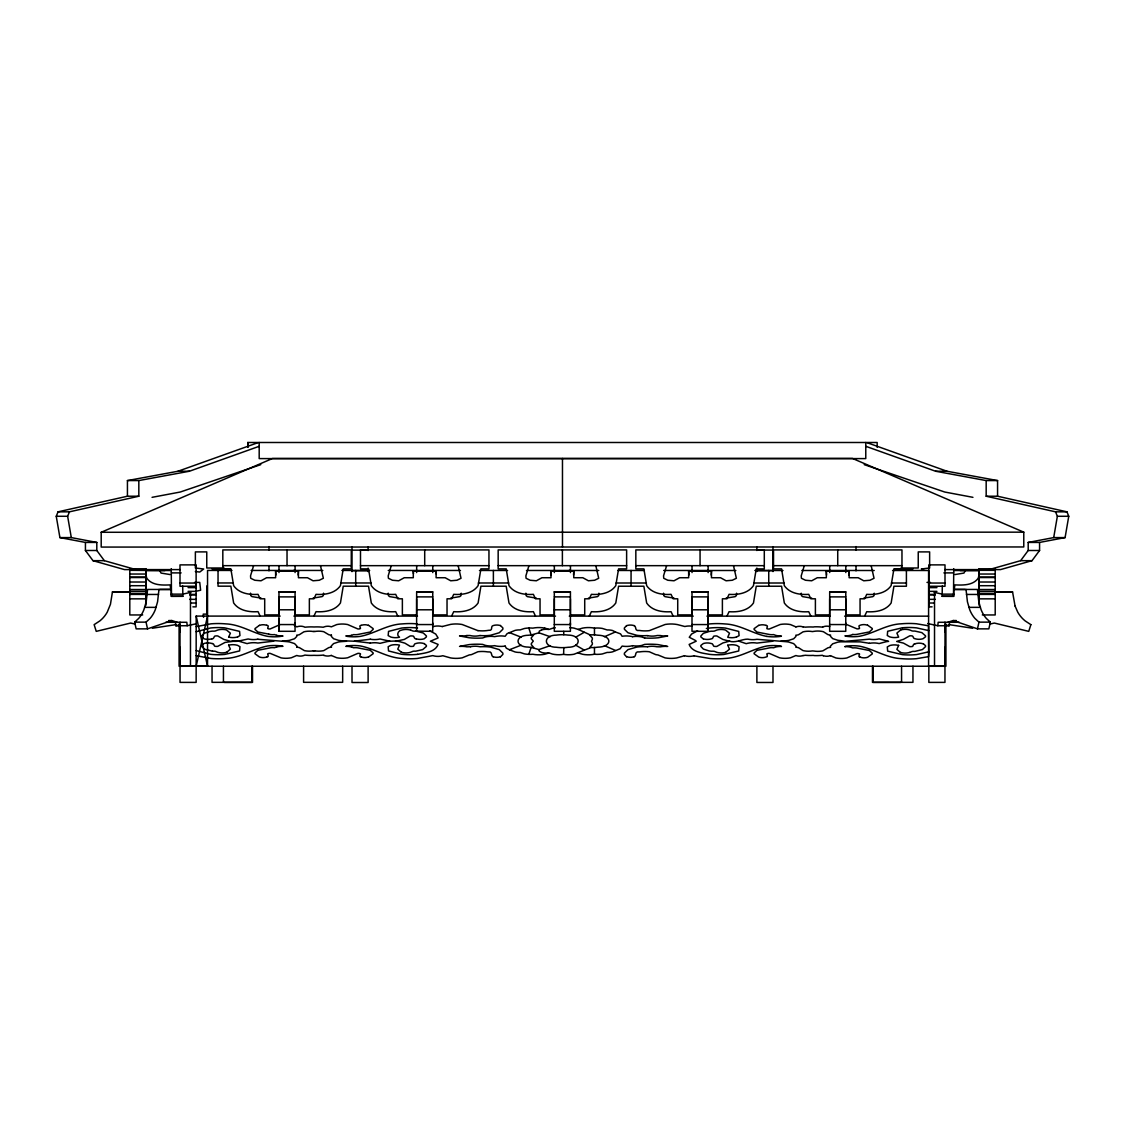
<?xml version="1.0" encoding="UTF-8"?>
<svg xmlns="http://www.w3.org/2000/svg" width="1125" height="1125" viewBox="0 0 1125 1125"><rect width="100%" height="100%" fill="white"/><g stroke="black" fill="none" stroke-linecap="round" stroke-linejoin="round"><path stroke-width="1.5" d="M129.797 568.828L129.797 614.953L142.678 614.953M145.898 605.292L145.898 591.188M280.167 616.092L196.186 616.092L196.144 682.397L180.042 682.383L180.042 647.269M180 650.63L180.07 666.281L207.534 666.197L207.548 570.431L231.975 570.445M218.039 570.445L218.039 586.181L230.85 586.181L233.634 602.944C238.964 610.706 249.244 612.281 258.019 611.648L260.156 616.092M247.809 442.491L247.809 447.314L247.809 442.491L877.163 442.491L877.163 447.314M268.988 550.041L268.988 546.581M278.944 631.294L278.972 591.891L295.073 591.905L295.045 631.308L278.944 631.294L278.958 618.652M278.986 572.555L279 565.636M295.087 572.569L295.102 565.65M303.609 666.211L303.595 682.327L342.661 682.327L342.661 666.211M355.711 586.195L355.711 570.445M415.645 631.139L432.717 631.308L432.745 591.905L416.644 591.891L416.616 631.294L423.309 633.009L426.361 635.906A2.067 2.067 0 0 1 426.333 636.961L424.195 638.789A13.57 13.57 0 0 1 416.18 638.817M416.658 572.555L416.672 565.636M432.759 572.569L432.773 565.65M493.383 586.209L493.383 570.459M554.316 591.891L554.302 631.294L570.403 631.308L570.431 591.905L554.316 591.891L570.431 591.905M554.344 572.555L554.344 565.636M570.445 572.569L570.445 565.65M563.78 647.634A41.752 41.752 0 0 1 556.383 647.255C543.066 647.212 543.066 635.161 556.383 635.119A41.752 41.752 0 0 1 563.78 634.739A40.655 40.655 0 0 1 567.97 635.091C581.541 635.048 581.555 647.339 567.97 647.283A40.655 40.655 0 0 1 563.78 647.634L563.625 654.37A30.023 30.023 0 0 0 574.045 654.244L590.962 647.55A47.602 47.602 0 0 0 594.464 647.494A44.227 44.227 0 0 0 597.853 647.17C612.492 646.889 612.492 635.498 597.853 635.217A44.227 44.227 0 0 0 594.464 634.894L594.464 628.116A31.753 31.753 0 0 0 582.595 628.102L578.166 629.423L574.059 628.13A30.023 30.023 0 0 0 569.644 627.652M631.055 586.223L631.069 570.473M692.016 591.891L691.987 631.294L708.089 631.308L708.117 591.905L692.016 591.891L708.117 591.905M692.03 572.555L692.03 565.636M708.089 631.308L708.089 616.613M708.131 572.569L708.131 565.65M768.741 586.237L768.741 570.487M829.688 591.891L829.659 631.294L845.761 631.308L845.789 591.905L829.688 591.891L845.789 591.905M829.702 572.555L829.702 565.636M845.803 572.569L845.803 565.65M856.013 570.839L856.013 565.636M873.098 666.239L873.098 682.341L912.952 682.341L912.952 666.239M901.561 682.341L901.561 666.239M906.412 570.487L906.412 586.237L893.925 586.237L891.141 603C885.811 610.763 875.531 612.337 866.756 611.705L864.619 616.148M928.589 666.267L928.589 570.502L892.561 570.487M844.959 646.594L846.478 646.13A49.092 49.092 0 0 1 859.514 646.172C873.844 648.942 886.43 658.069 901.336 658.645A87.623 87.623 0 0 0 916.284 658.702L928.589 656.648L928.786 651.811L928.589 625.809L916.298 623.742A87.623 87.623 0 0 0 901.35 623.798C886.43 624.375 873.844 633.488 859.514 636.272A48.642 48.642 0 0 1 845.353 636.131L844.959 635.836A21.909 21.909 0 0 0 850.598 635.273L852.778 634.486M932.105 606.853L928.884 606.853L928.884 564.877L945 564.877L945 586.266L928.884 586.266M944.958 647.269L944.958 682.383L928.842 682.397L928.842 666.281L944.944 666.281L945 650.63M947.784 622.28L953.142 620.55L977.47 628.861L988.847 628.861L990.352 622.139L986.316 618.413A30.361 21.473 -90 0 1 981.098 609.722L978.806 601.805L977.414 589.458L953.747 589.444L953.747 596.348L942.131 596.292L942.314 585.97M295.045 624.741L295.059 623.011M432.731 624.741L432.731 623.011M570.403 624.741L570.403 623.011M708.089 624.741L708.089 623.011M845.761 624.741L845.761 623.011M180 631.828L180.056 622.195M182.686 585.97L182.869 596.292L171.492 596.292L171.253 568.673M145.898 596.644L145.898 571.177M942.131 596.292L953.508 596.292L953.747 568.673M979.102 596.644L979.102 571.177M298.195 575.058L298.434 571.092L275.625 571.092L275.625 577.73L266.583 577.73L261.014 580.781L254.812 580.261L250.72 578.278L250.537 575.859L253.589 565.664M435.952 573.736L436.106 571.092L413.297 571.092L413.297 577.73L404.255 577.73L398.686 580.781L392.484 580.261L388.392 578.278L388.209 575.859L391.261 565.664M573.539 575.058L573.778 571.092L550.983 571.092L550.983 577.73L541.941 577.73L536.358 580.781L530.156 580.261L526.064 578.278L525.881 575.859L528.933 565.664M711.225 575.058L711.464 571.092L688.655 571.092L688.655 577.73L679.612 577.73L674.03 580.781L667.828 580.261L663.736 578.278L663.553 575.859L666.605 565.664M848.897 575.058L849.136 571.092L826.327 571.092L826.327 577.73L817.284 577.73L811.716 580.781L805.5 580.261L801.408 578.278L801.225 575.859L804.277 565.664M323.536 593.17L323.353 595.589L322.116 596.602L313.059 598.092M461.208 593.184L461.025 595.603L459.787 596.616L450.731 598.106M598.88 593.198L598.697 595.617L597.459 596.63L588.403 598.12M736.566 593.212L736.383 595.631L735.131 596.658L726.075 598.134M874.237 593.212L874.055 595.631L872.803 596.658L863.761 598.134M965.32 570.502L963.97 573.075L954.914 574.552M180.042 655.763L180 658.35M945 631.828L945 625.008M158.977 589.458L157.57 601.805L155.292 609.722A30.361 21.473 90 0 1 150.075 618.413L146.039 622.139L134.648 622.139L136.153 628.861L147.53 628.861L171.858 620.55L177.216 622.28M550.195 645.666L538.931 649.575L531.112 647.381A39.656 39.656 0 0 1 528.328 647.1C514.631 647.016 514.645 635.344 528.328 635.259A39.656 39.656 0 0 1 531.112 634.992L538.931 632.798L550.195 636.708M927.675 623.545L937.8 625.739L938.18 622.28L959.175 622.28M937.8 625.739L949.191 625.739L949.57 622.28M112.43 591.947L129.797 591.961L112.43 591.947L110.447 604.308L107.212 612.225A30.361 30.361 0 0 1 99.844 620.916L94.134 624.642L96.244 631.364L130.655 623.053L135.197 624.08M954.169 589.612L954.914 584.902C962.944 585.239 973.012 585.52 978.244 578.208L978.947 575.395M989.114 569.602L1020.642 560.672L1028.194 550.491L1028.194 542.433L1053.703 537.595L1057.359 516.277L1055.559 511.833L986.175 496.223L986.175 480.572L935.62 471.248L865.758 446.288M1028.194 542.433L1039.57 542.433L1065.094 537.595L1068.75 516.277L1066.95 511.833L997.566 496.223L986.175 496.223M977.47 628.861L978.961 622.139L974.925 618.413A30.361 21.473 -90 0 1 969.708 609.722L967.43 601.805L966.023 589.458M196.158 666.225L207.534 616.092M1030.866 624.642L1028.756 631.364L994.345 623.053L989.803 624.094M531.112 647.381L528.82 654.342A32.203 32.203 0 0 0 532.786 654.258A31.753 31.753 0 0 0 544.655 654.272L549.084 652.95L552.516 654.103A29.587 29.587 0 0 0 563.611 654.328M296.663 647.128L296.775 646.819A1.856 1.856 0 0 0 296.775 645.891L294.539 643.584L289.575 641.981A29.475 29.475 0 0 0 286.467 641.587L257.85 639.267M331.467 635.189L331.355 635.498A1.856 1.856 0 0 0 331.355 636.427L333.591 638.747L338.541 640.336A29.475 29.475 0 0 0 341.648 640.73L353.883 641.208L370.28 639.267M538.931 649.575L539.297 651.234L541.603 652.444A17.972 17.972 0 0 0 548.606 652.936M135.886 569.602L104.358 560.672L96.806 550.491L96.806 542.433L85.43 542.433L59.906 537.595L56.25 516.277L58.05 511.833L127.434 496.223L138.825 496.223L138.825 480.572L189.38 471.248L259.242 446.288M96.806 542.433L71.297 537.595L67.641 516.277L69.441 511.833L138.825 496.223M313.917 616.106L316.055 611.663C324.83 612.281 335.109 610.72 340.439 602.958L343.238 586.195L368.522 586.195L371.306 602.958C376.636 610.72 386.916 612.295 395.691 611.663L397.828 616.106M451.589 616.12L453.727 611.677C462.502 612.295 472.795 610.734 478.111 602.972L480.909 586.209L506.194 586.209L508.992 602.972C514.308 610.734 524.602 612.309 533.377 611.677L535.5 616.12M589.261 616.134L591.398 611.691C600.173 612.323 610.467 610.748 615.783 602.986L618.581 586.223L643.866 586.223L646.664 602.986C651.98 610.748 662.273 612.323 671.048 611.705L673.186 616.134M726.933 616.148L729.07 611.705C737.845 612.337 748.139 610.763 753.469 603L756.253 586.237L781.552 586.223L784.336 602.986C789.652 610.748 799.945 612.323 808.72 611.705L810.858 616.134M944.761 569.602L1000.491 569.602L1032.019 560.672L1039.57 550.491L1039.57 542.433M459.534 646.411L469.223 644.583A79.678 79.678 0 0 1 482.611 644.386L485.395 645.384A24.23 24.23 0 0 0 494.691 645.666L495.97 645.989A27.872 27.872 0 0 0 505.153 646.073M667.716 635.962L658.027 637.791A79.678 79.678 0 0 1 644.639 637.987M632.545 645.736L631.28 646.003A27.872 27.872 0 0 1 622.097 646.087L620.128 648.759L612.605 651.839A18.717 18.717 0 0 1 607.163 652.416L602.269 653.962A31.05 31.05 0 0 1 594.464 654.244A31.753 31.753 0 0 1 582.595 654.286L578.166 652.95M909.844 652.444L912.15 651.516A10.87 10.87 0 0 1 914.766 651.417L922.444 649.547L925.495 646.65A2.067 2.067 0 0 0 925.453 645.595L923.33 643.753M228.614 637.186L230.372 633.192L226.434 629.93A16.383 16.383 0 0 0 217.786 630.014L215.339 630.984A10.8 10.8 0 0 1 212.484 631.111A32.161 32.161 0 0 0 209.869 631.477L204.258 633.263L201.755 635.878A2.067 2.067 0 0 0 201.797 636.933L203.92 638.775A13.57 13.57 0 0 0 211.95 638.789M898.636 645.342L896.878 649.336L900.45 652.5M134.648 622.139L138.684 618.413A30.361 21.473 90 0 0 143.902 609.722L146.194 601.805L147.586 589.458L171.253 589.444L171.253 596.348L182.869 596.292M589.711 647.578L592.242 644.47A3.248 3.248 0 0 0 592.284 642.839L591.483 641.236L592.284 639.534A3.248 3.248 0 0 0 592.242 637.903L588.98 634.317L578.166 629.423M533.7 634.894L531.366 637.636A2.517 2.517 0 0 0 531.38 638.888L533.278 641.109L531.38 643.486A2.517 2.517 0 0 0 531.366 644.723L533.7 647.48M575.592 637.27L584.255 632.278M196.144 631.744L210.586 627.975A71.381 71.381 0 0 1 224.705 627.863L239.583 631.378L239.962 635.583L237.628 636.947M259.411 625.331L255.038 628.552A1.758 1.758 0 0 0 254.995 629.409L257.864 632.025L268.734 634.106M823.078 626.737L822.333 627.131A53.564 53.564 0 0 0 814.5 626.822L813.192 627.033A54.211 54.211 0 0 0 805.317 627.159L803.081 626.808M604.42 636.75L615.389 631.969L620.55 633.895L622.097 636.272A27.872 27.872 0 0 1 631.28 636.384L632.545 636.652M101.194 532.28L272.447 458.522L852.497 458.452L1023.778 532.167L1023.778 546.961L101.194 547.073L101.194 532.28L1023.778 532.167M361.097 625.317C357.666 625.95 362.517 628.734 359.395 628.917A5.456 5.456 0 0 1 357.736 628.903L347.681 624.544A28.013 28.013 0 0 0 336.783 624.558L331.369 626.836A10.589 10.589 0 0 0 324.211 626.864L323.212 627.244A53.705 53.705 0 0 0 314.058 626.977A53.705 53.705 0 0 0 304.917 627.23L303.947 626.752A10.589 10.589 0 0 0 296.775 626.892L294.356 625.388M697.584 630.773L691.552 634.064L689.259 637.284L694.884 640.153A8.677 8.677 0 0 1 696.234 641.194L689.133 644.442C692.114 652.233 702.562 653.077 709.706 654.384A71.381 71.381 0 0 0 723.825 654.497L738.703 650.981L739.083 646.777L736.748 645.398A17.114 17.114 0 0 0 727.762 645.258M505.167 646.102L506.334 648.197L509.4 649.758L521.17 645.173M626.569 625.612L624.417 627.919A2.77 2.77 0 0 0 624.459 629.325L627.989 632.77L636.75 635.288A45.998 45.998 0 0 0 640.322 635.639A61.228 61.228 0 0 0 647.156 635.597L647.663 635.709M368.48 657.07L373.092 653.78A1.758 1.758 0 0 0 373.12 652.908L370.266 650.306L359.072 648.127A14.723 14.723 0 0 0 353.658 647.775L351.464 646.973M758.77 625.289L754.158 628.594A1.758 1.758 0 0 0 754.13 629.466L756.984 632.067L768.178 634.247A14.723 14.723 0 0 0 773.606 634.598L775.786 635.4A21.909 21.909 0 0 0 781.425 635.962L781.031 636.3A48.642 48.642 0 0 1 766.87 636.398M803.081 655.622L805.317 655.27A54.211 54.211 0 0 0 813.192 655.397L814.5 655.608A53.564 53.564 0 0 0 822.333 655.298L823.303 655.777M266.78 657.098C270.436 656.62 265.739 653.611 268.734 653.4A5.527 5.527 0 0 1 270.253 653.4L281.123 657.9A28.322 28.322 0 0 0 291.347 657.773L296.761 655.481A10.589 10.589 0 0 0 303.919 655.467L304.917 655.087A53.705 53.705 0 0 0 314.058 655.341A53.705 53.705 0 0 0 323.212 655.087L323.944 655.481M544.655 628.087A31.753 31.753 0 0 0 532.8 628.13A32.203 32.203 0 0 0 528.82 628.017A28.856 28.856 0 0 0 524.264 628.538L520.087 629.916A19.252 19.252 0 0 0 515.067 630.394L507.122 633.614L505.167 636.258A27.478 27.478 0 0 0 495.323 636.497L494.705 636.638A24.23 24.23 0 0 0 485.395 636.961L482.611 637.987A79.678 79.678 0 0 1 469.223 637.777L459.534 635.934M914.977 643.739C912.389 643.936 913.88 646.987 911.503 646.594A10.125 10.125 0 0 1 909.759 646.608L903.473 643.12L896.681 641.447L903.473 639.323L909.759 635.836A10.125 10.125 0 0 1 911.503 635.85C913.838 635.527 912.53 638.733 915.286 638.803A13.809 13.809 0 0 0 923.006 638.733L925.467 636.848A2.067 2.067 0 0 0 925.495 635.794L921.839 632.63L914.766 631.041A10.87 10.87 0 0 1 912.15 630.942L909.844 630A16.087 16.087 0 0 0 900.844 629.93M928.786 651.811L916.664 654.553A71.381 71.381 0 0 1 902.545 654.666L887.667 651.15L887.288 646.945L890.002 645.469A17.438 17.438 0 0 1 898.622 645.413M634.134 656.831C636.905 655.819 634.022 651.038 639.548 651.909A35.367 35.367 0 0 1 649.294 651.755L655.65 654.581A28.603 28.603 0 0 0 657.97 654.947L665.114 657.9A34.819 34.819 0 0 0 676.505 657.984L684.422 655.763M127.434 496.223L127.434 480.572L177.989 471.248L257.597 442.8M212.273 643.514C214.72 643.641 213.441 646.706 215.747 646.355A10.083 10.083 0 0 0 217.744 646.355L225.098 642.417L233.227 641.32A36.788 36.788 0 0 0 237.769 641.236L248.105 638.986A23.906 23.906 0 0 0 257.836 639.197M500.414 656.859L502.847 654.455A2.77 2.77 0 0 0 502.791 653.048L499.261 649.603L490.5 647.086A45.998 45.998 0 0 0 486.928 646.734A61.228 61.228 0 0 0 480.094 646.777L479.588 646.664A21.811 21.811 0 0 0 470.475 646.734M260.775 464.639L180.281 492.019L152.058 497.334M226.8 652.275L230.372 649.111L228.614 645.117M541.603 629.93L539.297 631.125L538.931 632.798M211.964 638.888C214.58 638.873 213.483 635.667 215.747 635.934A10.083 10.083 0 0 1 217.744 635.948L223.791 639.408L230.231 641.208M196.186 626.625L210.966 623.827A87.623 87.623 0 0 1 225.914 623.883C240.82 624.473 253.42 633.572 267.736 636.37A48.642 48.642 0 0 0 281.897 636.23M736.369 637.116L739.083 635.639L738.717 631.434L725.555 628.087A70.959 70.959 0 0 0 709.706 628.031L706.359 628.481M725.555 652.43L729.492 649.167L727.734 645.159M900.816 629.831L896.878 633.108L898.65 637.102A17.114 17.114 0 0 1 889.636 636.848L887.288 635.498L887.667 631.28L902.545 627.764M694.083 655.847L710.086 658.519A87.623 87.623 0 0 0 725.034 658.462C739.955 657.886 752.541 648.788 766.87 645.989A49.092 49.092 0 0 1 779.892 645.975L781.425 646.439M869.4 643.275L860.288 641.869L840.783 641.812A29.475 29.475 0 0 0 837.675 642.192L832.725 643.795L830.475 646.102A1.856 1.856 0 0 0 830.475 647.044L830.587 647.353A15.609 15.609 0 0 0 827.902 647.817L822.853 650.855A23.723 23.723 0 0 1 813.98 651.038L812.405 650.911A23.316 23.316 0 0 1 802.997 650.573L798.469 647.663A15.609 15.609 0 0 0 795.783 647.198L795.895 646.875A1.856 1.856 0 0 0 795.895 645.947L793.659 643.627L788.709 642.038A29.475 29.475 0 0 0 785.602 641.644L756.97 639.309A24.3 24.3 0 0 1 747.773 639.155C741.952 639.028 735.666 643.275 729.253 641.138M729.689 641.138L722.911 642.938L716.864 646.411A10.083 10.083 0 0 1 714.867 646.411C712.519 646.777 713.812 643.528 711.098 643.472A13.809 13.809 0 0 0 703.364 643.528L700.917 645.413A2.067 2.067 0 0 0 700.889 646.467L703.378 649.083L708.989 650.883A32.161 32.161 0 0 0 711.605 651.234A10.8 10.8 0 0 1 714.473 651.375L716.892 652.373A16.383 16.383 0 0 0 725.541 652.373M276.652 646.959L274.472 647.719A14.723 14.723 0 0 0 269.044 648.098L257.85 650.292L254.995 652.908A1.758 1.758 0 0 0 255.023 653.766L259.397 656.972A10.983 10.983 0 0 0 266.738 656.986M351.464 635.358L353.644 634.598A14.723 14.723 0 0 0 359.072 634.233L370.266 632.025L373.134 629.423A1.758 1.758 0 0 0 373.092 628.552L368.48 625.261M279.802 624.684L270.253 628.917A5.527 5.527 0 0 1 268.734 628.917C265.753 628.692 270.45 625.697 266.78 625.219M470.475 646.72L466.903 646.833A26.086 26.086 0 0 0 460.209 646.383M647.663 646.678L647.156 646.805A61.228 61.228 0 0 0 640.322 646.748A45.998 45.998 0 0 0 636.75 647.1L627.989 649.617L624.459 653.062A2.77 2.77 0 0 0 624.403 654.469L626.569 656.775M466.903 635.527L469.969 635.513A21.234 21.234 0 0 0 480.08 635.513M190.814 592.369L182.644 594.141L171.253 594.141M195.722 591.314L200.63 590.245L199.744 582.398L194.555 582.398M175.43 622.28L175.809 625.739L179.184 625.008M175.809 625.739L187.2 625.739L195.638 623.911M281.897 636.244L282.994 636.047L282.305 635.934A21.909 21.909 0 0 1 276.652 635.372M231.441 641.194L233.227 640.997A36.984 36.984 0 0 1 236.869 641.011L237.769 641.236M152.339 628.242L176.217 624.586M282.347 641.152L286.467 640.73A29.475 29.475 0 0 0 289.575 640.336L294.539 638.733L296.775 636.427A1.856 1.856 0 0 0 296.775 635.498L296.663 635.189A15.609 15.609 0 0 0 299.348 634.711L303.877 631.814A23.316 23.316 0 0 1 313.27 631.519M417.544 654.342C424.688 653.048 435.136 652.219 438.117 644.414L430.397 641.222L438.117 637.931L435.698 634.036L429.666 630.745M780.75 641.306L785.602 640.772A29.475 29.475 0 0 0 788.709 640.392L793.659 638.789L795.895 636.483A1.856 1.856 0 0 0 795.895 635.541L795.797 635.231A15.609 15.609 0 0 0 798.469 634.767L803.011 631.856A23.316 23.316 0 0 1 812.405 631.575L813.966 631.35A23.316 23.316 0 0 1 823.373 631.702L827.902 634.598A15.609 15.609 0 0 0 830.587 635.077L830.489 635.386A1.856 1.856 0 0 0 830.475 636.328L832.725 638.634L837.675 640.237A29.475 29.475 0 0 0 840.783 640.617L844.608 641.222M273.783 641.152L257.85 643.05A24.3 24.3 0 0 0 248.653 643.205L247.092 643.612L238.655 641.166M396.591 640.969L389.939 641.222A33.216 33.216 0 0 0 387.281 641.559L380.025 643.345A23.906 23.906 0 0 0 370.28 643.12M708.005 624.08L710.086 623.883A87.623 87.623 0 0 1 725.034 623.939C739.955 624.53 752.541 633.628 766.87 636.427M772.833 641.208L756.97 643.092A24.3 24.3 0 0 0 747.773 643.261L746.212 643.669L738.647 641.109M346.5 641.264L341.648 641.602A29.475 29.475 0 0 0 338.541 641.981L333.591 643.584L331.355 645.891A1.856 1.856 0 0 0 331.355 646.833L331.467 647.142M845.634 641.278L869.4 639.169A23.906 23.906 0 0 0 879.145 638.888L888.595 641.377A31.12 31.12 0 0 0 886.05 641.742L879.145 643.556A23.906 23.906 0 0 0 869.414 643.331M177.989 471.248L189.38 471.248M935.62 471.248L947.011 471.248L997.566 480.572L997.566 496.223M127.434 480.572L138.825 480.572M986.175 480.572L997.566 480.572M58.05 511.833L69.441 511.833M1055.559 511.833L1066.95 511.833M56.25 516.277L67.641 516.277M1057.359 516.277L1068.75 516.277M59.906 537.595L71.297 537.595M1053.703 537.595L1065.094 537.595M351.998 550.139L368.1 550.097M756.872 550.041L772.973 550.083M85.43 542.433L85.43 550.491L96.806 550.491M1028.194 550.491L1039.57 550.491M85.43 550.491L92.981 560.672L104.358 560.672M1020.642 560.672L1032.019 560.672M222.82 565.664L351.281 565.664M360.492 565.664L488.953 565.664M498.164 565.664L626.625 565.664M635.836 565.664L764.297 565.664M773.522 565.664L901.969 565.664M224.058 567.998L206.761 567.998L206.761 551.897L195.37 551.897L195.37 567.998L203.681 568.997L199.744 572.048L195.356 571.528M900.942 567.998L918.239 567.998L918.239 551.897L929.63 551.897L929.63 567.998L921.319 568.997L923.737 570.094M129.797 568.941L145.898 568.941L145.898 570.319M212.048 568.997L231.089 569.602M912.952 568.997L893.911 569.602M995.203 568.941L979.102 568.941L979.102 570.319L995.203 570.319M180.239 569.602L124.509 569.602L92.981 560.672M129.797 570.319L164.981 570.53M145.898 570.502L171.155 570.502M251.128 570.445L279.478 570.445M293.512 570.431L322.805 570.445M341.859 570.445L369.647 570.459M388.252 570.445L432.773 570.473M432.098 570.459L460.477 570.459M479.475 570.459L507.544 570.473M526.472 570.473L554.906 570.473M568.941 570.473L598.767 570.487M618.075 570.473L644.386 570.487M663.68 570.473L708.131 570.473M707.541 570.487L735.834 570.487M754.875 570.487L782.986 570.502M801.83 570.487L830.348 570.502M874.209 570.502L829.702 570.459M953.845 570.502L979.102 570.502L960.019 570.53M351.998 570.67L368.1 570.67M756.872 570.614L772.973 570.614M171.366 572.892L181.125 572.892M943.875 572.892L953.634 572.892M129.797 574.031L145.898 574.031M979.102 574.031L995.203 574.031M129.797 577.097L145.898 577.097M979.102 577.097L995.203 577.097M129.797 577.547L145.898 577.547M979.102 577.547L995.203 577.547M129.797 582.019L145.898 582.019M979.102 582.019L995.203 582.019M926.986 582.398L930.445 582.398M180 583.045L196.116 583.045L196.116 586.266L180 586.266L180 564.877L196.116 564.877L196.116 606.853L192.895 606.853M218.039 582.961L233.353 582.961M340.692 582.975L371.025 582.975M478.364 582.989L508.697 582.989M616.05 583.003L646.369 583.003M753.722 583.017L784.055 583.003M891.394 583.017L906.412 583.017M928.884 583.045L945 583.045M129.797 585.703L145.898 585.703M979.102 585.703L995.203 585.703M188.058 587.63L196.116 587.63M928.884 587.63L936.942 587.63M159.877 589.458L171.253 589.444M953.747 589.444L965.123 589.458M129.797 589.542L145.898 589.542M979.102 589.542L995.203 589.542M129.797 591.314L145.898 591.314M188.058 591.356L196.116 591.356M928.884 591.356L936.942 591.356M979.102 591.328L995.203 591.328M1012.57 591.961L995.203 591.947L1012.57 591.961L1015.059 606.009M278.972 591.891L295.073 591.905M416.644 591.891L432.745 591.905M129.797 593.395L145.898 593.395M979.102 593.395L995.203 593.395M953.747 594.141L942.356 594.141L934.186 592.369M129.797 594.408L145.898 594.408L145.898 568.8M147.15 594.45L158.541 594.45M189.661 594.422L196.116 594.422M928.884 594.422L935.339 594.422M966.459 594.45L977.85 594.45M995.203 594.408L979.102 594.408L979.102 598.852L995.203 598.852M189.661 594.872L196.116 594.872M928.884 594.872L935.339 594.872M129.797 598.852L145.898 598.852M189.661 599.344L196.116 599.344M928.884 599.344L935.339 599.344M191.278 603.014L196.116 603.014M928.884 603.014L933.722 603.014M144.745 607.359L156.136 607.359M968.864 607.359L980.255 607.359M982.322 614.953L995.203 614.953L995.203 568.828M293.906 616.092L417.488 616.106M433.294 616.12L555.511 616.12M569.264 616.134L693.239 616.134M706.936 616.148L830.236 616.163M844.608 616.148L928.589 616.163M168.609 620.55L171.858 620.55M953.142 620.55L956.391 620.55M978.961 622.139L990.352 622.139M165.825 622.28L186.82 622.28L187.2 625.739M313.284 631.462L314.845 631.462M313.284 650.869L314.831 650.869M224.339 682.397L252.52 682.397L252.52 666.281M900.661 682.397L872.48 682.397L872.48 666.281M554.344 570.459L570.445 570.473M278.986 570.459L295.087 570.473M829.702 571.134L845.803 571.148M416.658 571.134L432.773 571.148M554.344 571.134L570.445 571.148M692.03 571.134L708.131 571.148M278.986 571.134L295.087 571.148M692.002 596.883L708.103 596.897M829.673 596.883L845.789 596.897M416.644 596.883L432.745 596.897M554.316 596.883L570.417 596.897M278.972 596.883L295.073 596.897M829.673 609.792L845.775 609.806M416.63 609.792L432.745 609.806M554.316 609.792L570.417 609.806M692.002 609.792L708.103 609.806M278.958 609.792L295.059 609.806M829.659 624.558L845.761 624.572M416.63 624.558L432.731 624.572M554.302 624.558L570.403 624.572M691.987 624.558L708.089 624.572M278.958 624.558L295.059 624.572M589.711 634.795L590.962 634.823A47.602 47.602 0 0 1 594.464 634.894M396.591 641.362L395.578 641.306L404.339 639.436L410.147 635.991A10.041 10.041 0 0 1 412.383 635.962C414.759 635.597 413.395 638.845 416.152 638.902M354.417 641.166L370.28 643.064M647.677 646.72A21.811 21.811 0 0 1 656.775 646.763L660.347 646.847A26.086 26.086 0 0 1 667.041 646.411L667.716 646.439M811.716 598.134L802.659 596.644L801.422 595.631L801.239 593.198M674.044 598.134L664.987 596.644L663.75 595.631L663.567 593.198M536.372 598.12L527.316 596.63L526.078 595.603L525.895 593.184M170.086 574.552L161.03 573.075L159.68 570.502M398.7 598.106L389.644 596.616L388.392 595.589L388.209 593.17M261.014 598.078L251.972 596.602L250.72 595.575L250.537 593.156M212.484 651.178L204.806 649.308L201.755 646.425A2.067 2.067 0 0 1 201.797 645.37L203.92 643.528A13.359 13.359 0 0 1 212.245 643.598M280.772 645.905L282.994 646.256L282.291 646.383A21.909 21.909 0 0 0 276.652 646.945M948.783 624.586L972.661 628.242M395.578 641.025L396.422 641.18A33.877 33.877 0 0 1 399.094 641.503L404.93 643.163L410.147 646.341A10.041 10.041 0 0 0 412.383 646.383C414.802 646.805 413.283 643.725 415.842 643.528A13.359 13.359 0 0 1 424.167 643.627M972.942 497.334L944.719 492.019L864.225 464.639M846.127 624.319L856.87 628.805A5.47 5.47 0 0 0 858.389 628.833C861.609 628.763 856.786 625.866 860.231 625.205A10.997 10.997 0 0 1 867.572 625.247M544.655 628.059L549.084 629.423L552.53 628.27A29.587 29.587 0 0 1 555.342 627.806M389.939 641.222L380.025 639A23.906 23.906 0 0 1 370.28 639.211M945.816 625.008L949.191 625.739M276.652 635.344L274.472 634.584A14.358 14.358 0 0 1 268.734 634.134M442.406 626.498L450.745 624.361A34.819 34.819 0 0 1 462.122 624.487L477.956 630.647M729.478 641.208L722.911 639.464L716.864 636.005A10.083 10.083 0 0 0 714.867 635.991C712.519 635.625 713.812 638.873 711.098 638.944A13.809 13.809 0 0 1 703.364 638.873M196.172 655.678L210.966 658.462A87.623 87.623 0 0 0 225.914 658.42C240.82 657.83 253.42 648.731 267.736 645.947A49.092 49.092 0 0 1 280.772 645.919M509.4 649.758L515.067 651.952A19.252 19.252 0 0 0 520.087 652.43L524.264 653.822A28.856 28.856 0 0 0 528.82 654.342M703.35 638.93L700.917 636.989A2.067 2.067 0 0 1 700.889 635.934L703.378 633.319L708.989 631.519A32.161 32.161 0 0 1 711.619 631.181A10.8 10.8 0 0 0 714.473 631.041L716.892 630.028A16.383 16.383 0 0 1 725.541 630.042L729.506 633.248L727.734 637.242A17.438 17.438 0 0 0 736.369 637.087M401.33 652.289L397.758 649.125L399.516 645.131A17.438 17.438 0 0 0 390.881 645.286L388.167 646.734L388.533 650.939L401.695 654.286A70.959 70.959 0 0 0 417.544 654.342M500.414 625.5L502.847 627.905A2.77 2.77 0 0 1 502.791 629.311L499.261 632.756L490.514 635.273A45.998 45.998 0 0 1 486.928 635.625A61.228 61.228 0 0 1 480.094 635.569M867.403 442.8L947.011 471.248M634.134 625.556C636.905 626.569 634.036 631.35 639.548 630.478A35.367 35.367 0 0 0 649.294 630.647L665.128 624.487A34.467 34.467 0 0 1 677.334 624.558L684.844 626.512A18.717 18.717 0 0 1 692.269 626.231M493.116 656.817C490.388 655.791 493.186 651.023 487.702 651.895A35.367 35.367 0 0 0 477.956 651.727L471.6 654.567A28.603 28.603 0 0 1 469.28 654.933L462.122 657.872A34.819 34.819 0 0 1 450.745 657.956L442.828 655.734A18.169 18.169 0 0 1 432.759 655.636L417.164 658.491A87.623 87.623 0 0 1 402.216 658.434C387.295 657.844 374.709 648.745 360.38 645.947A49.092 49.092 0 0 0 347.358 645.933L345.825 646.383A21.909 21.909 0 0 1 351.464 646.959M928.786 630.633L916.664 627.891A71.381 71.381 0 0 0 902.545 627.778M424.195 643.542L426.333 645.384A2.067 2.067 0 0 1 426.361 646.439L422.705 649.603L415.645 651.192A10.87 10.87 0 0 0 413.016 651.291L410.358 652.345A16.116 16.116 0 0 1 401.344 652.233M867.614 625.148L872.227 628.453A1.758 1.758 0 0 1 872.255 629.311L869.4 631.927L858.192 634.106A14.723 14.723 0 0 1 852.778 634.444M509.4 632.602L521.17 637.186M860.217 657.225C856.786 656.578 861.609 653.667 858.389 653.597A5.47 5.47 0 0 0 856.87 653.625L846.802 657.984A28.013 28.013 0 0 1 835.903 657.97L830.489 655.706M766.153 625.359C769.556 625.978 764.733 628.931 767.995 628.987A5.541 5.541 0 0 0 769.388 628.973L780.258 624.473A28.322 28.322 0 0 1 790.481 624.586L795.881 626.878M361.097 657.014C357.666 656.381 362.545 653.611 359.381 653.4A5.456 5.456 0 0 0 357.736 653.428L347.667 657.773A28.013 28.013 0 0 1 336.783 657.759L331.369 655.495M604.42 645.623L615.389 650.419M196.13 650.559L210.586 654.328A71.381 71.381 0 0 0 224.705 654.441L239.583 650.925L239.962 646.72L237.628 645.356A17.114 17.114 0 0 0 228.628 645.202M644.639 638.002L641.855 636.989A24.23 24.23 0 0 0 632.559 636.708M1030.866 624.642L1025.156 620.916A30.361 30.361 0 0 1 1017.773 612.225L1015.059 606.009M575.592 645.103L584.255 650.095M410.723 630.098L413.016 631.041A10.87 10.87 0 0 0 415.645 631.139M615.389 631.969L612.605 630.534A18.717 18.717 0 0 0 607.163 629.958L602.269 628.411A31.05 31.05 0 0 0 594.464 628.13M667.041 646.383L658.027 644.597A79.678 79.678 0 0 0 644.639 644.4L641.855 645.413A24.23 24.23 0 0 1 632.559 645.68M528.82 628.017L531.112 634.992M871.172 565.664L874.041 578.278L869.948 580.261L863.747 580.781L858.178 577.73L849.136 577.73L849.136 571.092M733.5 565.664L736.369 578.278L732.277 580.261L726.075 580.781L720.506 577.73L711.464 577.73L711.464 571.092M595.828 565.664L598.697 578.278L594.605 580.261L588.403 580.781L582.82 577.73L573.778 577.73L573.778 571.092M458.156 565.664L461.025 578.278L456.933 580.261L450.731 580.781L445.148 577.73L436.106 577.73L436.106 571.092M320.484 565.664L323.353 578.278L319.261 580.261L313.045 580.781L307.477 577.73L298.434 577.73L298.434 571.092M146.053 575.395L146.756 578.194C151.988 585.52 162.056 585.239 170.086 584.902L170.831 589.612M196.186 616.092L207.534 666.197M146.039 622.139L147.53 628.861M203.555 617.302L203.217 614.123L206.761 614.123L206.761 585.956M944.958 655.763L945 658.35M180.042 626.695L180 625.008M826.327 571.092L826.566 575.058M688.655 571.092L688.894 575.058M550.983 571.092L551.222 575.058M413.297 571.092L413.466 573.736M275.625 571.092L275.864 575.058M563.709 631.364L563.78 634.739M944.944 622.195L944.958 626.695M979.102 568.8L979.102 605.292M945.914 624.066L945.914 666.239L179.086 666.239L179.086 624.066M945 628.256L945 654.202M934.523 592.439L934.523 666.239M865.772 442.491L865.772 458.592L259.186 458.592L259.186 442.491M856.013 546.581L856.013 550.041M845.775 598.795L845.775 614.897L860.062 614.897L860.062 598.795L864.605 598.795L866.742 594.352C875.517 594.97 885.811 593.409 891.127 585.647L893.925 568.884L901.969 568.884L901.969 549.914L773.522 549.914L773.522 568.884L781.566 568.884L784.322 585.647C789.652 593.409 799.945 594.97 808.72 594.352L810.858 598.795L815.4 598.795L815.4 614.897L829.673 614.897L829.673 598.795M837.731 549.914L837.731 565.664M772.973 546.989L772.973 571.57M772.987 666.352L772.987 682.467L756.886 682.467L756.886 666.352M756.872 546.989L756.872 550.505M756.872 568.055L756.872 571.57M708.103 598.795L708.103 614.897L722.391 614.897L722.391 598.795L726.933 598.795L729.07 594.352C737.845 594.97 748.139 593.409 753.455 585.647L756.253 568.884L764.297 568.884L764.297 549.914L635.836 549.914L635.836 568.884L643.894 568.884L646.65 585.647C651.98 593.409 662.259 594.97 671.034 594.352L673.172 598.795L677.728 598.795L677.728 614.897L692.002 614.897L692.002 598.795M700.059 549.914L700.059 565.664M594.464 647.494L594.464 654.258M570.431 598.795L570.431 614.897L584.719 614.897L584.719 598.795L589.261 598.795L591.398 594.352C600.173 594.97 610.453 593.409 615.783 585.647L618.567 568.884L626.625 568.884L626.625 549.914L498.164 549.914L498.164 568.884L506.222 568.884L508.978 585.647C514.308 593.409 524.587 594.97 533.362 594.352L535.5 598.795L540.042 598.795L540.042 614.897L554.33 614.897L554.33 598.795M562.472 458.494L562.486 547.017M562.388 549.914L562.388 565.664M432.759 598.795L432.759 614.897L447.033 614.897L447.033 598.795L451.589 598.795L453.727 594.352C462.502 594.97 472.781 593.409 478.111 585.647L480.895 568.884L488.953 568.884L488.953 549.914L360.492 549.914L360.492 568.884L368.55 568.884L371.306 585.647C376.622 593.409 386.916 594.97 395.691 594.352L397.828 598.795L402.37 598.795L402.37 614.897L416.658 614.897L416.658 598.795M424.702 549.914L424.702 565.664M368.1 547.045L368.1 550.547M368.1 568.111L368.1 571.613M368.114 666.408L368.114 682.509L352.012 682.509L352.012 666.408M351.998 547.045L351.998 571.627M295.087 598.795L295.087 614.897L309.361 614.897L309.361 598.795L313.903 598.795L316.041 594.352C324.83 594.97 335.109 593.409 340.439 585.647L343.223 568.884L351.281 568.884L351.281 549.914L222.82 549.914L222.82 568.884L230.864 568.884L233.634 585.647C238.95 593.409 249.244 594.97 258.019 594.352L260.156 598.795L264.698 598.795L264.698 614.897L278.986 614.897L278.986 598.795M287.03 549.914L287.03 565.664M268.988 565.636L268.988 570.839M251.902 666.239L251.902 682.341L212.048 682.341L212.048 666.239M223.439 666.239L223.439 682.341M190.477 592.439L190.477 666.239M180 628.256L180 654.202M844.959 646.622A21.909 21.909 0 0 1 850.598 647.17L852.778 647.944A14.723 14.723 0 0 1 858.206 648.309L869.386 650.517L872.255 653.119A1.758 1.758 0 0 1 872.212 653.991L867.614 657.281A10.997 10.997 0 0 1 860.245 657.155M331.327 655.397A10.406 10.406 0 0 1 323.986 655.383M694.069 655.777A18.45 18.45 0 0 1 684.436 655.72M368.452 656.972A10.997 10.997 0 0 1 361.125 656.944M634.106 656.747A11.981 11.981 0 0 1 626.583 656.719M781.425 646.453A21.909 21.909 0 0 0 775.786 647.002L773.606 647.775A14.358 14.358 0 0 0 767.855 648.225L756.984 650.334L754.13 652.95A1.758 1.758 0 0 0 754.158 653.808L758.77 657.112A11.208 11.208 0 0 0 765.886 657.07C769.584 656.803 764.803 653.456 767.995 653.428A5.541 5.541 0 0 1 769.388 653.442L779.569 657.816A28.013 28.013 0 0 0 790.467 657.816L795.881 655.538A10.589 10.589 0 0 0 803.039 655.509M500.4 656.789A12.192 12.192 0 0 1 493.13 656.761M795.909 626.948A10.589 10.589 0 0 1 803.039 626.906M823.12 626.836A10.406 10.406 0 0 1 829.744 626.583M410.709 630.141A16.087 16.087 0 0 0 401.723 630.042C398.222 630.211 395.944 635.217 399.516 637.214A17.438 17.438 0 0 1 390.881 637.059L388.167 635.597L388.547 631.392L401.695 628.045A70.959 70.959 0 0 1 417.544 628.003M541.603 629.888A17.972 17.972 0 0 1 548.606 629.438M845.423 624.234A28.322 28.322 0 0 1 846.127 624.347M758.812 625.402A10.997 10.997 0 0 1 766.139 625.43M259.425 625.388A10.983 10.983 0 0 1 266.752 625.331M626.583 625.669A11.981 11.981 0 0 1 634.106 625.641M361.125 625.388A10.997 10.997 0 0 1 368.452 625.359M647.677 635.653A21.488 21.488 0 0 0 657.267 635.513L660.347 635.541A26.086 26.086 0 0 0 667.041 635.991M351.464 635.372A21.909 21.909 0 0 1 345.825 635.906L347.358 636.413A49.092 49.092 0 0 0 360.38 636.37C374.709 633.6 387.295 624.473 402.216 623.897A87.623 87.623 0 0 1 417.164 623.855M466.903 635.541A26.086 26.086 0 0 1 460.209 635.962M432.759 626.681A18.422 18.422 0 0 1 442.378 626.583M500.4 625.57A12.192 12.192 0 0 0 493.13 625.598C490.12 626.147 493.594 630.956 488.531 630.323A34.875 34.875 0 0 1 477.956 630.605M237.614 636.933A17.114 17.114 0 0 1 228.628 637.087M314.845 631.491A23.723 23.723 0 0 1 323.733 631.688L328.781 634.711A15.609 15.609 0 0 0 331.467 635.175M296.663 647.142A15.609 15.609 0 0 1 299.348 647.606L304.397 650.63A23.723 23.723 0 0 0 313.27 650.827M314.845 650.827A23.723 23.723 0 0 0 323.733 650.63L328.781 647.62A15.609 15.609 0 0 1 331.467 647.142M830.475 655.636A10.589 10.589 0 0 1 823.331 655.678M915.005 643.823A13.359 13.359 0 0 1 923.302 643.837M909.816 652.373A15.862 15.862 0 0 1 900.478 652.416M212.484 651.178A10.8 10.8 0 0 1 215.339 651.319L217.758 652.331A16.116 16.116 0 0 0 226.786 652.219"/></g></svg>
